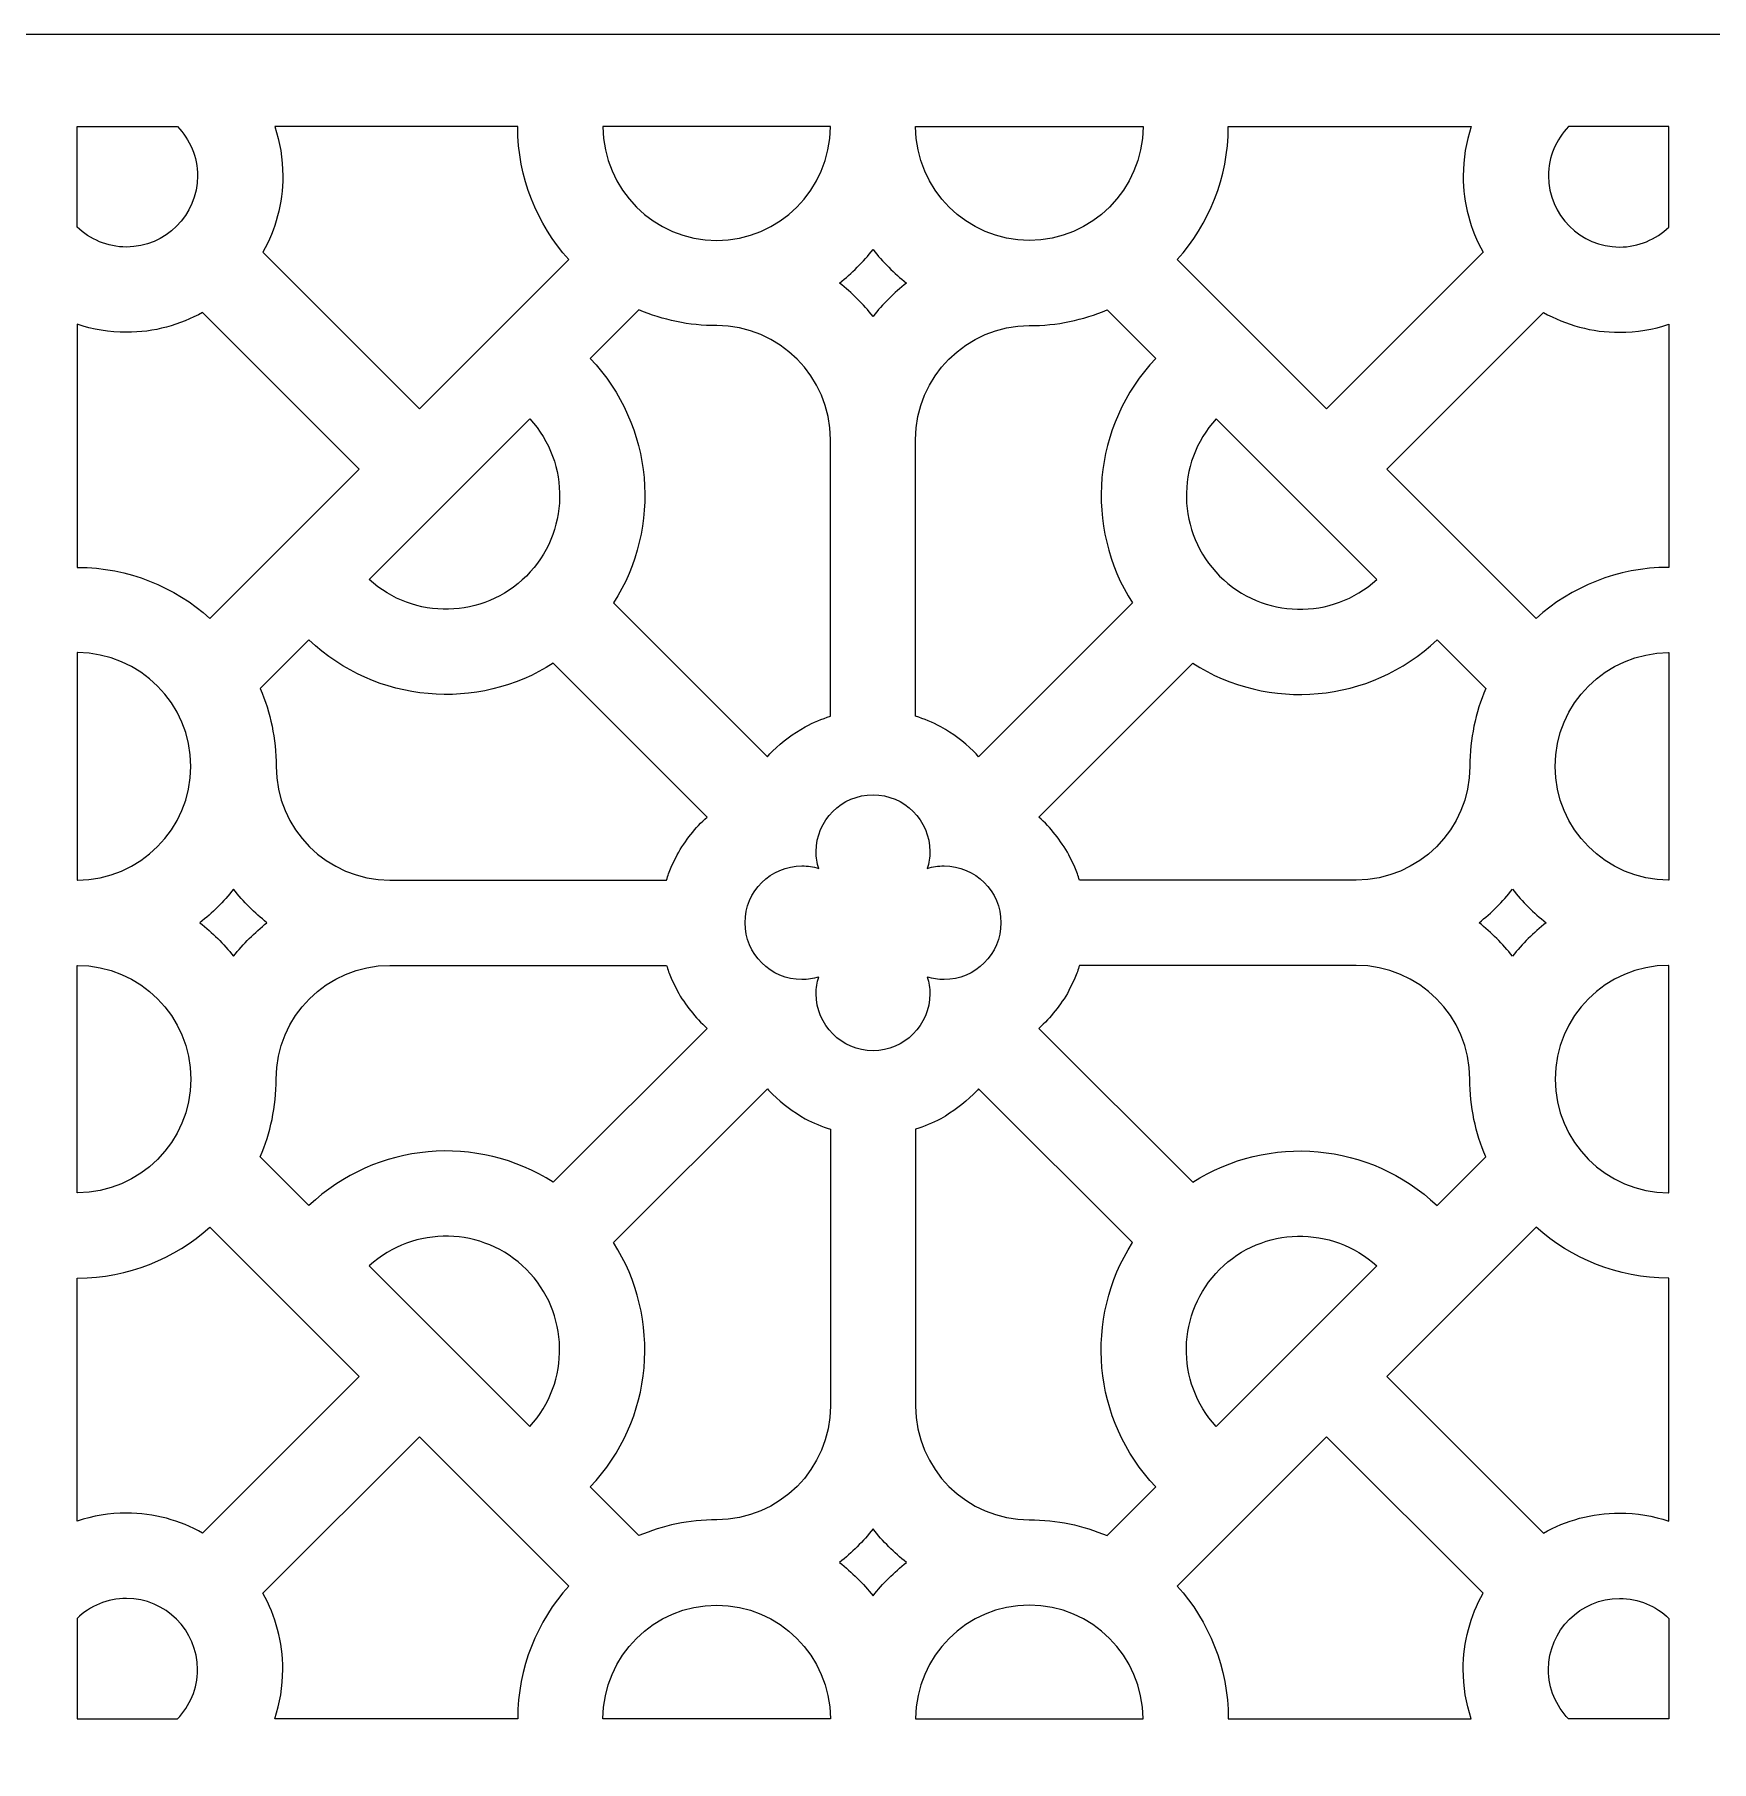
# Model space of a CAD drawing. Header units: centimetres. Extents: x -129 to 143, y -17 to 53.
# Drawn here: x -26.57 to 7.17, y 17.96 to 52.7 of the extents above; entities that cross this region are included whole.
import ezdxf

# ---------------------------------------------------------------- set-up
doc = ezdxf.new("R2010")
doc.units = ezdxf.units.CM
doc.header["$MEASUREMENT"] = 0
doc.layers.add('layer 1', color=7, linetype='Continuous')

msp = doc.modelspace()

# ---------------------------------------------------------------- linework, layer by layer
at = {"layer": 'layer 1', "color": 242, "lineweight": 9}
for points, knots in [([(-128.88005, -16.78085), (-128.88005, -16.78085), (-128.88005, 52.69826), (-128.88005, 52.69826), (-128.88005, 52.69826), (-128.88005, 52.69826), (142.98751, 52.69826), (142.98751, 52.69826), (142.98751, 52.69826), (142.98751, 52.69826), (142.98751, -16.78085), (142.98751, -16.78085), (142.98751, -16.78085), (142.98751, -16.78085), (-128.88005, -16.78085), (-128.88005, -16.78085)], [0, 0, 0, 0, 0.2, 0.2, 0.2, 0.2, 0.4, 0.4, 0.4, 0.4, 0.6, 0.6, 0.6, 0.6, 1, 1, 1, 1]), ([(-25.714, 48.8254), (-25.45656, 48.57688), (-25.10659, 48.42359), (-24.72196, 48.42359), (-24.72196, 48.42359), (-23.93441, 48.42359), (-23.29211, 49.0659), (-23.29211, 49.85344), (-23.29211, 49.85344), (-23.29211, 50.23808), (-23.44538, 50.58804), (-23.69389, 50.84548), (-23.69389, 50.84548), (-23.69389, 50.84548), (-25.714, 50.84548), (-25.714, 50.84548), (-25.714, 50.84548), (-25.714, 50.84548), (-25.714, 48.8254), (-25.714, 48.8254)], [0, 0, 0, 0, 0.16666667, 0.16666667, 0.16666667, 0.16666667, 0.33333333, 0.33333333, 0.33333333, 0.33333333, 0.5, 0.5, 0.5, 0.5, 0.66666667, 0.66666667, 0.66666667, 0.66666667, 1, 1, 1, 1]), ([(-16.84882, 50.84548), (-16.84882, 50.8444), (-16.84876, 50.84336), (-16.84876, 50.84227), (-16.84876, 50.84227), (-16.84795, 49.81842), (-16.45933, 48.88256), (-15.8225, 48.17378), (-15.8225, 48.17378), (-15.8225, 48.17378), (-18.82576, 45.17051), (-18.82576, 45.17051), (-18.82576, 45.17051), (-18.82576, 45.17051), (-21.97639, 48.32117), (-21.97639, 48.32117), (-21.97639, 48.32117), (-21.72176, 48.77501), (-21.57626, 49.29776), (-21.57626, 49.85344), (-21.57626, 49.85344), (-21.57626, 50.19981), (-21.6329, 50.53338), (-21.73713, 50.84548), (-21.73713, 50.84548), (-21.73713, 50.84548), (-16.84882, 50.84548), (-16.84882, 50.84548)], [0, 0, 0, 0, 0.125, 0.125, 0.125, 0.125, 0.25, 0.25, 0.25, 0.25, 0.375, 0.375, 0.375, 0.375, 0.5, 0.5, 0.5, 0.5, 0.625, 0.625, 0.625, 0.625, 0.75, 0.75, 0.75, 0.75, 1, 1, 1, 1]), ([(-10.55744, 50.84548), (-10.55744, 50.84309), (-10.55752, 50.8407), (-10.55752, 50.83831), (-10.55752, 50.83831), (-10.56141, 49.58153), (-11.58753, 48.5577), (-12.84521, 48.5577), (-12.84521, 48.5577), (-14.10384, 48.5577), (-15.13059, 49.5831), (-15.13291, 50.8412), (-15.13291, 50.8412), (-15.13291, 50.84264), (-15.13297, 50.84405), (-15.13297, 50.84548), (-15.13297, 50.84548), (-15.13297, 50.84548), (-10.55744, 50.84548), (-10.55744, 50.84548)], [0, 0, 0, 0, 0.16666667, 0.16666667, 0.16666667, 0.16666667, 0.33333333, 0.33333333, 0.33333333, 0.33333333, 0.5, 0.5, 0.5, 0.5, 0.66666667, 0.66666667, 0.66666667, 0.66666667, 1, 1, 1, 1]), ([(-8.84166, 50.84548), (-8.84166, 50.84309), (-8.84159, 50.8407), (-8.84157, 50.83831), (-8.84157, 50.83831), (-8.83768, 49.58153), (-7.81155, 48.5577), (-6.55389, 48.5577), (-6.55389, 48.5577), (-5.29526, 48.5577), (-4.2685, 49.5831), (-4.26617, 50.8412), (-4.26617, 50.8412), (-4.26617, 50.84264), (-4.26611, 50.84405), (-4.26611, 50.84548), (-4.26611, 50.84548), (-4.26611, 50.84548), (-8.84166, 50.84548), (-8.84166, 50.84548)], [0, 0, 0, 0, 0.16666667, 0.16666667, 0.16666667, 0.16666667, 0.33333333, 0.33333333, 0.33333333, 0.33333333, 0.5, 0.5, 0.5, 0.5, 0.66666667, 0.66666667, 0.66666667, 0.66666667, 1, 1, 1, 1]), ([(-2.55028, 50.84548), (-2.55028, 50.8444), (-2.55034, 50.84336), (-2.55034, 50.84227), (-2.55034, 50.84227), (-2.55115, 49.81842), (-2.93978, 48.88256), (-3.5766, 48.17378), (-3.5766, 48.17378), (-3.5766, 48.17378), (-0.57334, 45.17051), (-0.57334, 45.17051), (-0.57334, 45.17051), (-0.57334, 45.17051), (2.5773, 48.32117), (2.5773, 48.32117), (2.5773, 48.32117), (2.32266, 48.77501), (2.17715, 49.29776), (2.17715, 49.85344), (2.17715, 49.85344), (2.17715, 50.19981), (2.23379, 50.53338), (2.33802, 50.84548), (2.33802, 50.84548), (2.33802, 50.84548), (-2.55028, 50.84548), (-2.55028, 50.84548)], [0, 0, 0, 0, 0.125, 0.125, 0.125, 0.125, 0.25, 0.25, 0.25, 0.25, 0.375, 0.375, 0.375, 0.375, 0.5, 0.5, 0.5, 0.5, 0.625, 0.625, 0.625, 0.625, 0.75, 0.75, 0.75, 0.75, 1, 1, 1, 1]), ([(6.31489, 48.8254), (6.05744, 48.57688), (5.70749, 48.42359), (5.32285, 48.42359), (5.32285, 48.42359), (4.53531, 48.42359), (3.89299, 49.0659), (3.89299, 49.85344), (3.89299, 49.85344), (3.89299, 50.23808), (4.04629, 50.58804), (4.29481, 50.84548), (4.29481, 50.84548), (4.29481, 50.84548), (6.31489, 50.84548), (6.31489, 50.84548), (6.31489, 50.84548), (6.31489, 50.84548), (6.31489, 48.8254), (6.31489, 48.8254)], [0, 0, 0, 0, 0.16666667, 0.16666667, 0.16666667, 0.16666667, 0.33333333, 0.33333333, 0.33333333, 0.33333333, 0.5, 0.5, 0.5, 0.5, 0.66666667, 0.66666667, 0.66666667, 0.66666667, 1, 1, 1, 1]), ([(-9.69956, 47.02577), (-9.69956, 47.02577), (-9.69955, 47.02577), (-9.69955, 47.02577), (-9.69955, 47.02577), (-9.69955, 47.02577), (-9.69955, 47.02577), (-9.69955, 47.02577), (-9.69955, 47.02577), (-9.69955, 47.02577), (-9.69955, 47.0258), (-9.69955, 47.0258), (-9.69955, 47.0258), (-9.50229, 47.27612), (-9.27601, 47.50255), (-9.02569, 47.69977), (-9.02569, 47.69977), (-9.27601, 47.89703), (-9.50229, 48.12342), (-9.69955, 48.37376), (-9.69955, 48.37376), (-9.69955, 48.37376), (-9.69955, 48.3738), (-9.69955, 48.3738), (-9.69955, 48.3738), (-9.69955, 48.3738), (-9.69955, 48.37379), (-9.69955, 48.37379), (-9.69955, 48.37379), (-9.69955, 48.37379), (-9.69956, 48.3738), (-9.69956, 48.3738), (-9.69956, 48.3738), (-9.69956, 48.3738), (-9.69956, 48.37376), (-9.69956, 48.37376), (-9.69956, 48.37376), (-9.8968, 48.12342), (-10.1231, 47.89703), (-10.37342, 47.69977), (-10.37342, 47.69977), (-10.1231, 47.50255), (-9.8968, 47.27612), (-9.69956, 47.0258), (-9.69956, 47.0258), (-9.69956, 47.0258), (-9.69956, 47.02577), (-9.69956, 47.02577)], [0, 0, 0, 0, 0.07692308, 0.07692308, 0.07692308, 0.07692308, 0.15384615, 0.15384615, 0.15384615, 0.15384615, 0.23076923, 0.23076923, 0.23076923, 0.23076923, 0.30769231, 0.30769231, 0.30769231, 0.30769231, 0.38461538, 0.38461538, 0.38461538, 0.38461538, 0.46153846, 0.46153846, 0.46153846, 0.46153846, 0.53846154, 0.53846154, 0.53846154, 0.53846154, 0.61538462, 0.61538462, 0.61538462, 0.61538462, 0.69230769, 0.69230769, 0.69230769, 0.69230769, 0.76923077, 0.76923077, 0.76923077, 0.76923077, 0.84615385, 0.84615385, 0.84615385, 0.84615385, 1, 1, 1, 1]), ([(-23.18967, 47.10789), (-23.18967, 47.10789), (-20.03903, 43.95725), (-20.03903, 43.95725), (-20.03903, 43.95725), (-20.03903, 43.95725), (-23.04231, 40.95396), (-23.04231, 40.95396), (-23.04231, 40.95396), (-23.74994, 41.58971), (-24.6839, 41.97812), (-25.70574, 41.9802), (-25.70574, 41.9802), (-25.70851, 41.98021), (-25.71123, 41.98031), (-25.714, 41.98031), (-25.714, 41.98031), (-25.714, 41.98031), (-25.714, 46.86862), (-25.714, 46.86862), (-25.714, 46.86862), (-25.40189, 46.76438), (-25.06832, 46.70774), (-24.72196, 46.70774), (-24.72196, 46.70774), (-24.16626, 46.70774), (-23.64354, 46.85327), (-23.18967, 47.10789)], [0, 0, 0, 0, 0.125, 0.125, 0.125, 0.125, 0.25, 0.25, 0.25, 0.25, 0.375, 0.375, 0.375, 0.375, 0.5, 0.5, 0.5, 0.5, 0.625, 0.625, 0.625, 0.625, 0.75, 0.75, 0.75, 0.75, 1, 1, 1, 1]), ([(-11.82506, 38.16985), (-11.82506, 38.16985), (-14.9197, 41.26447), (-14.9197, 41.26447), (-14.9197, 41.26447), (-13.94705, 42.78515), (-14.10334, 44.82815), (-15.38907, 46.18066), (-15.38907, 46.18066), (-15.38907, 46.18066), (-14.40893, 47.16079), (-14.40893, 47.16079), (-14.40893, 47.16079), (-13.92816, 46.95558), (-13.39954, 46.84187), (-12.84521, 46.84187), (-12.84521, 46.84187), (-12.84521, 46.84187), (-12.84519, 46.84187), (-12.84519, 46.84187), (-12.84519, 46.84187), (-12.84519, 46.84187), (-12.84519, 46.84183), (-12.84519, 46.84183), (-12.84519, 46.84183), (-11.58514, 46.84183), (-10.55741, 45.81411), (-10.55741, 44.55405), (-10.55741, 44.55405), (-10.55741, 44.55405), (-10.55741, 38.9849), (-10.55741, 38.9849), (-10.55741, 38.9849), (-10.72768, 38.93124), (-10.89339, 38.86206), (-11.06463, 38.77416), (-11.06463, 38.77416), (-11.31091, 38.63224), (-11.51568, 38.47933), (-11.72136, 38.28302), (-11.72136, 38.28302), (-11.75731, 38.24534), (-11.79184, 38.20771), (-11.82506, 38.16985)], [0, 0, 0, 0, 0.08333333, 0.08333333, 0.08333333, 0.08333333, 0.16666667, 0.16666667, 0.16666667, 0.16666667, 0.25, 0.25, 0.25, 0.25, 0.33333333, 0.33333333, 0.33333333, 0.33333333, 0.41666667, 0.41666667, 0.41666667, 0.41666667, 0.5, 0.5, 0.5, 0.5, 0.58333333, 0.58333333, 0.58333333, 0.58333333, 0.66666667, 0.66666667, 0.66666667, 0.66666667, 0.75, 0.75, 0.75, 0.75, 0.83333333, 0.83333333, 0.83333333, 0.83333333, 1, 1, 1, 1]), ([(-7.57402, 38.16985), (-7.57402, 38.16985), (-4.4794, 41.26447), (-4.4794, 41.26447), (-4.4794, 41.26447), (-5.45206, 42.78515), (-5.29576, 44.82815), (-4.01001, 46.18066), (-4.01001, 46.18066), (-4.01001, 46.18066), (-4.99017, 47.16079), (-4.99017, 47.16079), (-4.99017, 47.16079), (-5.47095, 46.95558), (-5.99957, 46.84187), (-6.55389, 46.84187), (-6.55389, 46.84187), (-6.55389, 46.84187), (-6.5539, 46.84187), (-6.5539, 46.84187), (-6.5539, 46.84187), (-6.5539, 46.84187), (-6.5539, 46.84183), (-6.5539, 46.84183), (-6.5539, 46.84183), (-7.81397, 46.84183), (-8.84167, 45.81411), (-8.84167, 44.55405), (-8.84167, 44.55405), (-8.84167, 44.55405), (-8.84167, 38.9849), (-8.84167, 38.9849), (-8.84167, 38.9849), (-8.67142, 38.93124), (-8.50569, 38.86206), (-8.33449, 38.77416), (-8.33449, 38.77416), (-8.0882, 38.63224), (-7.88342, 38.47933), (-7.67775, 38.28302), (-7.67775, 38.28302), (-7.64179, 38.24534), (-7.60726, 38.20771), (-7.57402, 38.16985)], [0, 0, 0, 0, 0.08333333, 0.08333333, 0.08333333, 0.08333333, 0.16666667, 0.16666667, 0.16666667, 0.16666667, 0.25, 0.25, 0.25, 0.25, 0.33333333, 0.33333333, 0.33333333, 0.33333333, 0.41666667, 0.41666667, 0.41666667, 0.41666667, 0.5, 0.5, 0.5, 0.5, 0.58333333, 0.58333333, 0.58333333, 0.58333333, 0.66666667, 0.66666667, 0.66666667, 0.66666667, 0.75, 0.75, 0.75, 0.75, 0.83333333, 0.83333333, 0.83333333, 0.83333333, 1, 1, 1, 1]), ([(3.79058, 47.10789), (3.79058, 47.10789), (0.63992, 43.95725), (0.63992, 43.95725), (0.63992, 43.95725), (0.63992, 43.95725), (3.64323, 40.95396), (3.64323, 40.95396), (3.64323, 40.95396), (4.35083, 41.58971), (5.2848, 41.97812), (6.30665, 41.9802), (6.30665, 41.9802), (6.3094, 41.98021), (6.31214, 41.98031), (6.31489, 41.98031), (6.31489, 41.98031), (6.31489, 41.98031), (6.31489, 46.86862), (6.31489, 46.86862), (6.31489, 46.86862), (6.00279, 46.76438), (5.66922, 46.70774), (5.32285, 46.70774), (5.32285, 46.70774), (4.76717, 46.70774), (4.24445, 46.85327), (3.79058, 47.10789)], [0, 0, 0, 0, 0.125, 0.125, 0.125, 0.125, 0.25, 0.25, 0.25, 0.25, 0.375, 0.375, 0.375, 0.375, 0.5, 0.5, 0.5, 0.5, 0.625, 0.625, 0.625, 0.625, 0.75, 0.75, 0.75, 0.75, 1, 1, 1, 1]), ([(-19.83512, 41.73461), (-18.93941, 40.91509), (-17.54051, 40.93854), (-16.67376, 41.80527), (-16.67376, 41.80527), (-15.80703, 42.672), (-15.7836, 44.07088), (-16.60317, 44.96657), (-16.60317, 44.96657), (-16.60317, 44.96657), (-19.83512, 41.73461), (-19.83512, 41.73461)], [0, 0, 0, 0, 0.25, 0.25, 0.25, 0.25, 0.5, 0.5, 0.5, 0.5, 1, 1, 1, 1]), ([(0.43601, 41.73461), (-0.4597, 40.91509), (-1.85859, 40.93854), (-2.72533, 41.80527), (-2.72533, 41.80527), (-3.59206, 42.672), (-3.6155, 44.07088), (-2.79594, 44.96657), (-2.79594, 44.96657), (-2.79594, 44.96657), (0.43601, 41.73461), (0.43601, 41.73461)], [0, 0, 0, 0, 0.25, 0.25, 0.25, 0.25, 0.5, 0.5, 0.5, 0.5, 1, 1, 1, 1]), ([(-16.13298, 40.05119), (-16.13298, 40.05119), (-13.03724, 36.95544), (-13.03724, 36.95544), (-13.03724, 36.95544), (-13.27729, 36.73873), (-13.47027, 36.49526), (-13.64261, 36.19622), (-13.64261, 36.19622), (-13.64261, 36.19622), (-13.76353, 35.94581), (-13.76353, 35.94581), (-13.76353, 35.94581), (-13.79794, 35.85884), (-13.82811, 35.77362), (-13.85422, 35.68892), (-13.85422, 35.68892), (-13.85422, 35.68892), (-19.42258, 35.68892), (-19.42258, 35.68892), (-19.42258, 35.68892), (-20.68264, 35.68892), (-21.71034, 36.71662), (-21.71034, 37.97669), (-21.71034, 37.97669), (-21.71034, 37.97669), (-21.71037, 37.97669), (-21.71037, 37.97669), (-21.71037, 37.97669), (-21.71037, 37.97669), (-21.71037, 37.9767), (-21.71037, 37.9767), (-21.71037, 37.9767), (-21.71037, 38.53102), (-21.8241, 39.05965), (-22.02932, 39.54042), (-22.02932, 39.54042), (-22.02932, 39.54042), (-21.04916, 40.52058), (-21.04916, 40.52058), (-21.04916, 40.52058), (-19.69667, 39.23484), (-17.65366, 39.07853), (-16.13298, 40.05119)], [0, 0, 0, 0, 0.08333333, 0.08333333, 0.08333333, 0.08333333, 0.16666667, 0.16666667, 0.16666667, 0.16666667, 0.25, 0.25, 0.25, 0.25, 0.33333333, 0.33333333, 0.33333333, 0.33333333, 0.41666667, 0.41666667, 0.41666667, 0.41666667, 0.5, 0.5, 0.5, 0.5, 0.58333333, 0.58333333, 0.58333333, 0.58333333, 0.66666667, 0.66666667, 0.66666667, 0.66666667, 0.75, 0.75, 0.75, 0.75, 0.83333333, 0.83333333, 0.83333333, 0.83333333, 1, 1, 1, 1]), ([(-3.26612, 40.05119), (-3.26612, 40.05119), (-6.36187, 36.95544), (-6.36187, 36.95544), (-6.36187, 36.95544), (-6.1218, 36.73873), (-5.92881, 36.49526), (-5.75648, 36.19622), (-5.75648, 36.19622), (-5.75648, 36.19622), (-5.63557, 35.94581), (-5.63557, 35.94581), (-5.63557, 35.94581), (-5.60114, 35.85884), (-5.571, 35.77362), (-5.54487, 35.68892), (-5.54487, 35.68892), (-5.54487, 35.68892), (0.02347, 35.68892), (0.02347, 35.68892), (0.02347, 35.68892), (1.28353, 35.68892), (2.31125, 36.71662), (2.31125, 37.97669), (2.31125, 37.97669), (2.31125, 37.97669), (2.31128, 37.97669), (2.31128, 37.97669), (2.31128, 37.97669), (2.31128, 37.97669), (2.31128, 37.9767), (2.31128, 37.9767), (2.31128, 37.9767), (2.31128, 38.53102), (2.42498, 39.05965), (2.63021, 39.54042), (2.63021, 39.54042), (2.63021, 39.54042), (1.65007, 40.52058), (1.65007, 40.52058), (1.65007, 40.52058), (0.29756, 39.23484), (-1.74544, 39.07853), (-3.26612, 40.05119)], [0, 0, 0, 0, 0.08333333, 0.08333333, 0.08333333, 0.08333333, 0.16666667, 0.16666667, 0.16666667, 0.16666667, 0.25, 0.25, 0.25, 0.25, 0.33333333, 0.33333333, 0.33333333, 0.33333333, 0.41666667, 0.41666667, 0.41666667, 0.41666667, 0.5, 0.5, 0.5, 0.5, 0.58333333, 0.58333333, 0.58333333, 0.58333333, 0.66666667, 0.66666667, 0.66666667, 0.66666667, 0.75, 0.75, 0.75, 0.75, 0.83333333, 0.83333333, 0.83333333, 0.83333333, 1, 1, 1, 1]), ([(-25.714, 40.26448), (-25.71159, 40.26448), (-25.70922, 40.26439), (-25.70683, 40.26438), (-25.70683, 40.26438), (-24.45003, 40.26049), (-23.42622, 39.23437), (-23.42622, 37.9767), (-23.42622, 37.9767), (-23.42622, 36.71806), (-24.4516, 35.69131), (-25.70971, 35.68898), (-25.70971, 35.68898), (-25.71114, 35.68898), (-25.71257, 35.68893), (-25.714, 35.68893), (-25.714, 35.68893), (-25.714, 35.68893), (-25.714, 40.26448), (-25.714, 40.26448)], [0, 0, 0, 0, 0.16666667, 0.16666667, 0.16666667, 0.16666667, 0.33333333, 0.33333333, 0.33333333, 0.33333333, 0.5, 0.5, 0.5, 0.5, 0.66666667, 0.66666667, 0.66666667, 0.66666667, 1, 1, 1, 1]), ([(6.31489, 40.26448), (6.3125, 40.26448), (6.31011, 40.26439), (6.30772, 40.26438), (6.30772, 40.26438), (5.05094, 40.26049), (4.02711, 39.23437), (4.02711, 37.9767), (4.02711, 37.9767), (4.02711, 36.71806), (5.05251, 35.69131), (6.31061, 35.68898), (6.31061, 35.68898), (6.31204, 35.68898), (6.31346, 35.68893), (6.31489, 35.68893), (6.31489, 35.68893), (6.31489, 35.68893), (6.31489, 40.26448), (6.31489, 40.26448)], [0, 0, 0, 0, 0.16666667, 0.16666667, 0.16666667, 0.16666667, 0.33333333, 0.33333333, 0.33333333, 0.33333333, 0.5, 0.5, 0.5, 0.5, 0.66666667, 0.66666667, 0.66666667, 0.66666667, 1, 1, 1, 1]), ([(-9.69955, 32.25702), (-9.06952, 32.25702), (-8.55566, 32.77087), (-8.55566, 33.40091), (-8.55566, 33.40091), (-8.55566, 33.51812), (-8.57351, 33.63135), (-8.60654, 33.73797), (-8.60654, 33.73797), (-8.4999, 33.70494), (-8.38665, 33.68709), (-8.2694, 33.68709), (-8.2694, 33.68709), (-7.63938, 33.68709), (-7.12552, 34.20094), (-7.12552, 34.83098), (-7.12552, 34.83098), (-7.12552, 34.83099), (-7.12552, 34.83102), (-7.12552, 34.83104), (-7.12552, 34.83104), (-7.12552, 34.83105), (-7.12552, 34.83105), (-7.12552, 34.83105), (-7.12552, 34.83105), (-7.12552, 34.83106), (-7.12552, 34.83108), (-7.12552, 34.83111), (-7.12552, 34.83111), (-7.12552, 35.46113), (-7.63938, 35.97499), (-8.2694, 35.97499), (-8.2694, 35.97499), (-8.38665, 35.97499), (-8.4999, 35.95714), (-8.60654, 35.9241), (-8.60654, 35.9241), (-8.57351, 36.03072), (-8.55566, 36.14395), (-8.55566, 36.26119), (-8.55566, 36.26119), (-8.55566, 36.8912), (-9.06952, 37.40506), (-9.69955, 37.40507), (-9.69955, 37.40507), (-9.69955, 37.40507), (-9.69955, 37.40507), (-9.69956, 37.40507), (-9.69956, 37.40507), (-10.32958, 37.40506), (-10.84343, 36.8912), (-10.84343, 36.26119), (-10.84343, 36.26119), (-10.84343, 36.14395), (-10.82558, 36.03072), (-10.79255, 35.9241), (-10.79255, 35.9241), (-10.8992, 35.95714), (-11.01245, 35.97499), (-11.12969, 35.97499), (-11.12969, 35.97499), (-11.75972, 35.97499), (-12.27357, 35.46113), (-12.27357, 34.83111), (-12.27357, 34.83111), (-12.27357, 34.83108), (-12.27357, 34.83106), (-12.27357, 34.83105), (-12.27357, 34.83105), (-12.27357, 34.83105), (-12.27357, 34.83105), (-12.27357, 34.83104), (-12.27357, 34.83104), (-12.27357, 34.83102), (-12.27357, 34.83099), (-12.27357, 34.83098), (-12.27357, 34.83098), (-12.27357, 34.20094), (-11.75972, 33.68709), (-11.12969, 33.68709), (-11.12969, 33.68709), (-11.01245, 33.68709), (-10.8992, 33.70494), (-10.79255, 33.73797), (-10.79255, 33.73797), (-10.82558, 33.63135), (-10.84343, 33.51812), (-10.84343, 33.40091), (-10.84343, 33.40091), (-10.84343, 32.77087), (-10.32958, 32.25702), (-9.69956, 32.25702), (-9.69956, 32.25702), (-9.69955, 32.25702), (-9.69955, 32.25702), (-9.69955, 32.25702)], [0, 0, 0, 0, 0.04, 0.04, 0.04, 0.04, 0.08, 0.08, 0.08, 0.08, 0.12, 0.12, 0.12, 0.12, 0.16, 0.16, 0.16, 0.16, 0.2, 0.2, 0.2, 0.2, 0.24, 0.24, 0.24, 0.24, 0.28, 0.28, 0.28, 0.28, 0.32, 0.32, 0.32, 0.32, 0.36, 0.36, 0.36, 0.36, 0.4, 0.4, 0.4, 0.4, 0.44, 0.44, 0.44, 0.44, 0.48, 0.48, 0.48, 0.48, 0.52, 0.52, 0.52, 0.52, 0.56, 0.56, 0.56, 0.56, 0.6, 0.6, 0.6, 0.6, 0.64, 0.64, 0.64, 0.64, 0.68, 0.68, 0.68, 0.68, 0.72, 0.72, 0.72, 0.72, 0.76, 0.76, 0.76, 0.76, 0.8, 0.8, 0.8, 0.8, 0.84, 0.84, 0.84, 0.84, 0.88, 0.88, 0.88, 0.88, 0.92, 0.92, 0.92, 0.92, 1, 1, 1, 1]), ([(-23.2422, 34.83104), (-23.2422, 34.83104), (-23.2422, 34.83105), (-23.2422, 34.83105), (-23.2422, 34.83105), (-23.2422, 34.83105), (-23.2422, 34.83105), (-23.2422, 34.83105), (-23.2422, 34.83105), (-23.2422, 34.83105), (-23.24218, 34.83105), (-23.24218, 34.83105), (-23.24218, 34.83105), (-22.99188, 35.02826), (-22.76549, 35.25458), (-22.56827, 35.50489), (-22.56827, 35.50489), (-22.37106, 35.25458), (-22.14473, 35.02826), (-21.89445, 34.83105), (-21.89445, 34.83105), (-21.89445, 34.83105), (-21.89442, 34.83105), (-21.89442, 34.83105), (-21.89442, 34.83105), (-21.89442, 34.83105), (-21.89443, 34.83105), (-21.89443, 34.83105), (-21.89443, 34.83105), (-21.89443, 34.83105), (-21.89442, 34.83104), (-21.89442, 34.83104), (-21.89442, 34.83104), (-21.89442, 34.83104), (-21.89445, 34.83104), (-21.89445, 34.83104), (-21.89445, 34.83104), (-22.14473, 34.63381), (-22.37106, 34.40749), (-22.56827, 34.1572), (-22.56827, 34.1572), (-22.76549, 34.40749), (-22.99188, 34.63381), (-23.24218, 34.83104), (-23.24218, 34.83104), (-23.24218, 34.83104), (-23.2422, 34.83104), (-23.2422, 34.83104)], [0, 0, 0, 0, 0.07692308, 0.07692308, 0.07692308, 0.07692308, 0.15384615, 0.15384615, 0.15384615, 0.15384615, 0.23076923, 0.23076923, 0.23076923, 0.23076923, 0.30769231, 0.30769231, 0.30769231, 0.30769231, 0.38461538, 0.38461538, 0.38461538, 0.38461538, 0.46153846, 0.46153846, 0.46153846, 0.46153846, 0.53846154, 0.53846154, 0.53846154, 0.53846154, 0.61538462, 0.61538462, 0.61538462, 0.61538462, 0.69230769, 0.69230769, 0.69230769, 0.69230769, 0.76923077, 0.76923077, 0.76923077, 0.76923077, 0.84615385, 0.84615385, 0.84615385, 0.84615385, 1, 1, 1, 1]), ([(3.84309, 34.83104), (3.84309, 34.83104), (3.84309, 34.83105), (3.84309, 34.83105), (3.84309, 34.83105), (3.84309, 34.83105), (3.84309, 34.83105), (3.84309, 34.83105), (3.84309, 34.83105), (3.84309, 34.83105), (3.84307, 34.83105), (3.84307, 34.83105), (3.84307, 34.83105), (3.59277, 35.02826), (3.36639, 35.25458), (3.16917, 35.50489), (3.16917, 35.50489), (2.97198, 35.25458), (2.74563, 35.02826), (2.49536, 34.83105), (2.49536, 34.83105), (2.49536, 34.83105), (2.49532, 34.83105), (2.49532, 34.83105), (2.49532, 34.83105), (2.49532, 34.83105), (2.49532, 34.83105), (2.49532, 34.83105), (2.49532, 34.83105), (2.49532, 34.83105), (2.49532, 34.83104), (2.49532, 34.83104), (2.49532, 34.83104), (2.49532, 34.83104), (2.49536, 34.83104), (2.49536, 34.83104), (2.49536, 34.83104), (2.74563, 34.63381), (2.97198, 34.40749), (3.16917, 34.1572), (3.16917, 34.1572), (3.36639, 34.40749), (3.59277, 34.63381), (3.84307, 34.83104), (3.84307, 34.83104), (3.84307, 34.83104), (3.84309, 34.83104), (3.84309, 34.83104)], [0, 0, 0, 0, 0.07692308, 0.07692308, 0.07692308, 0.07692308, 0.15384615, 0.15384615, 0.15384615, 0.15384615, 0.23076923, 0.23076923, 0.23076923, 0.23076923, 0.30769231, 0.30769231, 0.30769231, 0.30769231, 0.38461538, 0.38461538, 0.38461538, 0.38461538, 0.46153846, 0.46153846, 0.46153846, 0.46153846, 0.53846154, 0.53846154, 0.53846154, 0.53846154, 0.61538462, 0.61538462, 0.61538462, 0.61538462, 0.69230769, 0.69230769, 0.69230769, 0.69230769, 0.76923077, 0.76923077, 0.76923077, 0.76923077, 0.84615385, 0.84615385, 0.84615385, 0.84615385, 1, 1, 1, 1]), ([(-25.714, 29.39762), (-25.71159, 29.39762), (-25.70922, 29.39769), (-25.70683, 29.3977), (-25.70683, 29.3977), (-24.45003, 29.40161), (-23.42622, 30.42771), (-23.42622, 31.68538), (-23.42622, 31.68538), (-23.42622, 32.94402), (-24.4516, 33.97076), (-25.70971, 33.97311), (-25.70971, 33.97311), (-25.71114, 33.97311), (-25.71257, 33.97315), (-25.714, 33.97315), (-25.714, 33.97315), (-25.714, 33.97315), (-25.714, 29.39762), (-25.714, 29.39762)], [0, 0, 0, 0, 0.16666667, 0.16666667, 0.16666667, 0.16666667, 0.33333333, 0.33333333, 0.33333333, 0.33333333, 0.5, 0.5, 0.5, 0.5, 0.66666667, 0.66666667, 0.66666667, 0.66666667, 1, 1, 1, 1]), ([(-16.13298, 29.61089), (-16.13298, 29.61089), (-13.03724, 32.70663), (-13.03724, 32.70663), (-13.03724, 32.70663), (-13.27729, 32.92337), (-13.47027, 33.16683), (-13.64261, 33.46587), (-13.64261, 33.46587), (-13.64261, 33.46587), (-13.76353, 33.71627), (-13.76353, 33.71627), (-13.76353, 33.71627), (-13.79794, 33.80325), (-13.82811, 33.88846), (-13.85422, 33.97318), (-13.85422, 33.97318), (-13.85422, 33.97318), (-19.42258, 33.97318), (-19.42258, 33.97318), (-19.42258, 33.97318), (-20.68264, 33.97318), (-21.71034, 32.94545), (-21.71034, 31.6854), (-21.71034, 31.6854), (-21.71034, 31.6854), (-21.71037, 31.6854), (-21.71037, 31.6854), (-21.71037, 31.6854), (-21.71037, 31.6854), (-21.71037, 31.68538), (-21.71037, 31.68538), (-21.71037, 31.68538), (-21.71037, 31.13105), (-21.8241, 30.60244), (-22.02932, 30.12166), (-22.02932, 30.12166), (-22.02932, 30.12166), (-21.04916, 29.14152), (-21.04916, 29.14152), (-21.04916, 29.14152), (-19.69667, 30.42726), (-17.65366, 30.58354), (-16.13298, 29.61089)], [0, 0, 0, 0, 0.08333333, 0.08333333, 0.08333333, 0.08333333, 0.16666667, 0.16666667, 0.16666667, 0.16666667, 0.25, 0.25, 0.25, 0.25, 0.33333333, 0.33333333, 0.33333333, 0.33333333, 0.41666667, 0.41666667, 0.41666667, 0.41666667, 0.5, 0.5, 0.5, 0.5, 0.58333333, 0.58333333, 0.58333333, 0.58333333, 0.66666667, 0.66666667, 0.66666667, 0.66666667, 0.75, 0.75, 0.75, 0.75, 0.83333333, 0.83333333, 0.83333333, 0.83333333, 1, 1, 1, 1]), ([(-3.26612, 29.61089), (-3.26612, 29.61089), (-6.36187, 32.70663), (-6.36187, 32.70663), (-6.36187, 32.70663), (-6.1218, 32.92337), (-5.92881, 33.16683), (-5.75648, 33.46587), (-5.75648, 33.46587), (-5.75648, 33.46587), (-5.63557, 33.71627), (-5.63557, 33.71627), (-5.63557, 33.71627), (-5.60114, 33.80325), (-5.571, 33.88846), (-5.54487, 33.97318), (-5.54487, 33.97318), (-5.54487, 33.97318), (0.02347, 33.97318), (0.02347, 33.97318), (0.02347, 33.97318), (1.28353, 33.97318), (2.31125, 32.94545), (2.31125, 31.6854), (2.31125, 31.6854), (2.31125, 31.6854), (2.31128, 31.6854), (2.31128, 31.6854), (2.31128, 31.6854), (2.31128, 31.6854), (2.31128, 31.68538), (2.31128, 31.68538), (2.31128, 31.68538), (2.31128, 31.13105), (2.42498, 30.60244), (2.63021, 30.12166), (2.63021, 30.12166), (2.63021, 30.12166), (1.65007, 29.14152), (1.65007, 29.14152), (1.65007, 29.14152), (0.29756, 30.42726), (-1.74544, 30.58354), (-3.26612, 29.61089)], [0, 0, 0, 0, 0.08333333, 0.08333333, 0.08333333, 0.08333333, 0.16666667, 0.16666667, 0.16666667, 0.16666667, 0.25, 0.25, 0.25, 0.25, 0.33333333, 0.33333333, 0.33333333, 0.33333333, 0.41666667, 0.41666667, 0.41666667, 0.41666667, 0.5, 0.5, 0.5, 0.5, 0.58333333, 0.58333333, 0.58333333, 0.58333333, 0.66666667, 0.66666667, 0.66666667, 0.66666667, 0.75, 0.75, 0.75, 0.75, 0.83333333, 0.83333333, 0.83333333, 0.83333333, 1, 1, 1, 1]), ([(6.31489, 29.39762), (6.3125, 29.39762), (6.31011, 29.39769), (6.30772, 29.3977), (6.30772, 29.3977), (5.05094, 29.40161), (4.02711, 30.42771), (4.02711, 31.68538), (4.02711, 31.68538), (4.02711, 32.94402), (5.05251, 33.97076), (6.31061, 33.97311), (6.31061, 33.97311), (6.31204, 33.97311), (6.31346, 33.97315), (6.31489, 33.97315), (6.31489, 33.97315), (6.31489, 33.97315), (6.31489, 29.39762), (6.31489, 29.39762)], [0, 0, 0, 0, 0.16666667, 0.16666667, 0.16666667, 0.16666667, 0.33333333, 0.33333333, 0.33333333, 0.33333333, 0.5, 0.5, 0.5, 0.5, 0.66666667, 0.66666667, 0.66666667, 0.66666667, 1, 1, 1, 1]), ([(-11.82506, 31.49225), (-11.82506, 31.49225), (-14.9197, 28.39761), (-14.9197, 28.39761), (-14.9197, 28.39761), (-13.94705, 26.87693), (-14.10334, 24.83392), (-15.38907, 23.48143), (-15.38907, 23.48143), (-15.38907, 23.48143), (-14.40893, 22.50128), (-14.40893, 22.50128), (-14.40893, 22.50128), (-13.92816, 22.7065), (-13.39954, 22.82022), (-12.84521, 22.82022), (-12.84521, 22.82022), (-12.84521, 22.82022), (-12.84519, 22.82022), (-12.84519, 22.82022), (-12.84519, 22.82022), (-12.84519, 22.82022), (-12.84519, 22.82027), (-12.84519, 22.82027), (-12.84519, 22.82027), (-11.58514, 22.82027), (-10.55741, 23.84798), (-10.55741, 25.10803), (-10.55741, 25.10803), (-10.55741, 25.10803), (-10.55741, 30.6772), (-10.55741, 30.6772), (-10.55741, 30.6772), (-10.72768, 30.73084), (-10.89339, 30.80003), (-11.06463, 30.88792), (-11.06463, 30.88792), (-11.31091, 31.02983), (-11.51568, 31.18275), (-11.72136, 31.37907), (-11.72136, 31.37907), (-11.75731, 31.41675), (-11.79184, 31.45437), (-11.82506, 31.49225)], [0, 0, 0, 0, 0.08333333, 0.08333333, 0.08333333, 0.08333333, 0.16666667, 0.16666667, 0.16666667, 0.16666667, 0.25, 0.25, 0.25, 0.25, 0.33333333, 0.33333333, 0.33333333, 0.33333333, 0.41666667, 0.41666667, 0.41666667, 0.41666667, 0.5, 0.5, 0.5, 0.5, 0.58333333, 0.58333333, 0.58333333, 0.58333333, 0.66666667, 0.66666667, 0.66666667, 0.66666667, 0.75, 0.75, 0.75, 0.75, 0.83333333, 0.83333333, 0.83333333, 0.83333333, 1, 1, 1, 1]), ([(-7.57402, 31.49225), (-7.57402, 31.49225), (-4.4794, 28.39761), (-4.4794, 28.39761), (-4.4794, 28.39761), (-5.45206, 26.87693), (-5.29576, 24.83392), (-4.01001, 23.48143), (-4.01001, 23.48143), (-4.01001, 23.48143), (-4.99017, 22.50128), (-4.99017, 22.50128), (-4.99017, 22.50128), (-5.47095, 22.7065), (-5.99957, 22.82022), (-6.55389, 22.82022), (-6.55389, 22.82022), (-6.55389, 22.82022), (-6.5539, 22.82022), (-6.5539, 22.82022), (-6.5539, 22.82022), (-6.5539, 22.82022), (-6.5539, 22.82027), (-6.5539, 22.82027), (-6.5539, 22.82027), (-7.81397, 22.82027), (-8.84167, 23.84798), (-8.84167, 25.10803), (-8.84167, 25.10803), (-8.84167, 25.10803), (-8.84167, 30.6772), (-8.84167, 30.6772), (-8.84167, 30.6772), (-8.67142, 30.73084), (-8.50569, 30.80003), (-8.33449, 30.88792), (-8.33449, 30.88792), (-8.0882, 31.02983), (-7.88342, 31.18275), (-7.67775, 31.37907), (-7.67775, 31.37907), (-7.64179, 31.41675), (-7.60726, 31.45437), (-7.57402, 31.49225)], [0, 0, 0, 0, 0.08333333, 0.08333333, 0.08333333, 0.08333333, 0.16666667, 0.16666667, 0.16666667, 0.16666667, 0.25, 0.25, 0.25, 0.25, 0.33333333, 0.33333333, 0.33333333, 0.33333333, 0.41666667, 0.41666667, 0.41666667, 0.41666667, 0.5, 0.5, 0.5, 0.5, 0.58333333, 0.58333333, 0.58333333, 0.58333333, 0.66666667, 0.66666667, 0.66666667, 0.66666667, 0.75, 0.75, 0.75, 0.75, 0.83333333, 0.83333333, 0.83333333, 0.83333333, 1, 1, 1, 1]), ([(-23.18967, 22.5542), (-23.18967, 22.5542), (-20.03903, 25.70483), (-20.03903, 25.70483), (-20.03903, 25.70483), (-20.03903, 25.70483), (-23.04231, 28.70812), (-23.04231, 28.70812), (-23.04231, 28.70812), (-23.74994, 28.07236), (-24.6839, 27.68397), (-25.70574, 27.68188), (-25.70574, 27.68188), (-25.70851, 27.68188), (-25.71123, 27.68177), (-25.714, 27.68177), (-25.714, 27.68177), (-25.714, 27.68177), (-25.714, 22.79347), (-25.714, 22.79347), (-25.714, 22.79347), (-25.40189, 22.89769), (-25.06832, 22.95433), (-24.72196, 22.95433), (-24.72196, 22.95433), (-24.16626, 22.95433), (-23.64354, 22.80883), (-23.18967, 22.5542)], [0, 0, 0, 0, 0.125, 0.125, 0.125, 0.125, 0.25, 0.25, 0.25, 0.25, 0.375, 0.375, 0.375, 0.375, 0.5, 0.5, 0.5, 0.5, 0.625, 0.625, 0.625, 0.625, 0.75, 0.75, 0.75, 0.75, 1, 1, 1, 1]), ([(-19.83512, 27.92746), (-18.93941, 28.74699), (-17.54051, 28.72355), (-16.67376, 27.85683), (-16.67376, 27.85683), (-15.80703, 26.99008), (-15.7836, 25.5912), (-16.60317, 24.69551), (-16.60317, 24.69551), (-16.60317, 24.69551), (-19.83512, 27.92746), (-19.83512, 27.92746)], [0, 0, 0, 0, 0.25, 0.25, 0.25, 0.25, 0.5, 0.5, 0.5, 0.5, 1, 1, 1, 1]), ([(0.43601, 27.92746), (-0.4597, 28.74699), (-1.85859, 28.72355), (-2.72533, 27.85683), (-2.72533, 27.85683), (-3.59206, 26.99008), (-3.6155, 25.5912), (-2.79594, 24.69551), (-2.79594, 24.69551), (-2.79594, 24.69551), (0.43601, 27.92746), (0.43601, 27.92746)], [0, 0, 0, 0, 0.25, 0.25, 0.25, 0.25, 0.5, 0.5, 0.5, 0.5, 1, 1, 1, 1]), ([(3.79058, 22.5542), (3.79058, 22.5542), (0.63992, 25.70483), (0.63992, 25.70483), (0.63992, 25.70483), (0.63992, 25.70483), (3.64323, 28.70812), (3.64323, 28.70812), (3.64323, 28.70812), (4.35083, 28.07236), (5.2848, 27.68397), (6.30665, 27.68188), (6.30665, 27.68188), (6.3094, 27.68188), (6.31214, 27.68177), (6.31489, 27.68177), (6.31489, 27.68177), (6.31489, 27.68177), (6.31489, 22.79347), (6.31489, 22.79347), (6.31489, 22.79347), (6.00279, 22.89769), (5.66922, 22.95433), (5.32285, 22.95433), (5.32285, 22.95433), (4.76717, 22.95433), (4.24445, 22.80883), (3.79058, 22.5542)], [0, 0, 0, 0, 0.125, 0.125, 0.125, 0.125, 0.25, 0.25, 0.25, 0.25, 0.375, 0.375, 0.375, 0.375, 0.5, 0.5, 0.5, 0.5, 0.625, 0.625, 0.625, 0.625, 0.75, 0.75, 0.75, 0.75, 1, 1, 1, 1]), ([(-16.84882, 18.81659), (-16.84882, 18.81769), (-16.84876, 18.81873), (-16.84876, 18.8198), (-16.84876, 18.8198), (-16.84795, 19.84365), (-16.45933, 20.77954), (-15.8225, 21.48831), (-15.8225, 21.48831), (-15.8225, 21.48831), (-18.82576, 24.49156), (-18.82576, 24.49156), (-18.82576, 24.49156), (-18.82576, 24.49156), (-21.97639, 21.34092), (-21.97639, 21.34092), (-21.97639, 21.34092), (-21.72176, 20.88708), (-21.57626, 20.36433), (-21.57626, 19.80863), (-21.57626, 19.80863), (-21.57626, 19.46228), (-21.6329, 19.1287), (-21.73713, 18.81659), (-21.73713, 18.81659), (-21.73713, 18.81659), (-16.84882, 18.81659), (-16.84882, 18.81659)], [0, 0, 0, 0, 0.125, 0.125, 0.125, 0.125, 0.25, 0.25, 0.25, 0.25, 0.375, 0.375, 0.375, 0.375, 0.5, 0.5, 0.5, 0.5, 0.625, 0.625, 0.625, 0.625, 0.75, 0.75, 0.75, 0.75, 1, 1, 1, 1]), ([(-2.55028, 18.81659), (-2.55028, 18.81769), (-2.55034, 18.81873), (-2.55034, 18.8198), (-2.55034, 18.8198), (-2.55115, 19.84365), (-2.93978, 20.77954), (-3.5766, 21.48831), (-3.5766, 21.48831), (-3.5766, 21.48831), (-0.57334, 24.49156), (-0.57334, 24.49156), (-0.57334, 24.49156), (-0.57334, 24.49156), (2.5773, 21.34092), (2.5773, 21.34092), (2.5773, 21.34092), (2.32266, 20.88708), (2.17715, 20.36433), (2.17715, 19.80863), (2.17715, 19.80863), (2.17715, 19.46228), (2.23379, 19.1287), (2.33802, 18.81659), (2.33802, 18.81659), (2.33802, 18.81659), (-2.55028, 18.81659), (-2.55028, 18.81659)], [0, 0, 0, 0, 0.125, 0.125, 0.125, 0.125, 0.25, 0.25, 0.25, 0.25, 0.375, 0.375, 0.375, 0.375, 0.5, 0.5, 0.5, 0.5, 0.625, 0.625, 0.625, 0.625, 0.75, 0.75, 0.75, 0.75, 1, 1, 1, 1]), ([(-9.69956, 22.6363), (-9.69956, 22.6363), (-9.69955, 22.6363), (-9.69955, 22.6363), (-9.69955, 22.6363), (-9.69955, 22.6363), (-9.69955, 22.6363), (-9.69955, 22.6363), (-9.69955, 22.6363), (-9.69955, 22.6363), (-9.69955, 22.63629), (-9.69955, 22.63629), (-9.69955, 22.63629), (-9.50229, 22.38597), (-9.27601, 22.15954), (-9.02569, 21.9623), (-9.02569, 21.9623), (-9.27601, 21.76506), (-9.50229, 21.53867), (-9.69955, 21.28834), (-9.69955, 21.28834), (-9.69955, 21.28834), (-9.69955, 21.28829), (-9.69955, 21.28829), (-9.69955, 21.28829), (-9.69955, 21.28829), (-9.69955, 21.2883), (-9.69955, 21.2883), (-9.69955, 21.2883), (-9.69955, 21.2883), (-9.69956, 21.28829), (-9.69956, 21.28829), (-9.69956, 21.28829), (-9.69956, 21.28829), (-9.69956, 21.28834), (-9.69956, 21.28834), (-9.69956, 21.28834), (-9.8968, 21.53867), (-10.1231, 21.76506), (-10.37342, 21.9623), (-10.37342, 21.9623), (-10.1231, 22.15954), (-9.8968, 22.38597), (-9.69956, 22.63629), (-9.69956, 22.63629), (-9.69956, 22.63629), (-9.69956, 22.6363), (-9.69956, 22.6363)], [0, 0, 0, 0, 0.07692308, 0.07692308, 0.07692308, 0.07692308, 0.15384615, 0.15384615, 0.15384615, 0.15384615, 0.23076923, 0.23076923, 0.23076923, 0.23076923, 0.30769231, 0.30769231, 0.30769231, 0.30769231, 0.38461538, 0.38461538, 0.38461538, 0.38461538, 0.46153846, 0.46153846, 0.46153846, 0.46153846, 0.53846154, 0.53846154, 0.53846154, 0.53846154, 0.61538462, 0.61538462, 0.61538462, 0.61538462, 0.69230769, 0.69230769, 0.69230769, 0.69230769, 0.76923077, 0.76923077, 0.76923077, 0.76923077, 0.84615385, 0.84615385, 0.84615385, 0.84615385, 1, 1, 1, 1]), ([(-25.714, 20.8367), (-25.45656, 21.08522), (-25.10659, 21.23849), (-24.72196, 21.23849), (-24.72196, 21.23849), (-23.93441, 21.23849), (-23.29211, 20.59618), (-23.29211, 19.80863), (-23.29211, 19.80863), (-23.29211, 19.424), (-23.44538, 19.07404), (-23.69389, 18.81659), (-23.69389, 18.81659), (-23.69389, 18.81659), (-25.714, 18.81659), (-25.714, 18.81659), (-25.714, 18.81659), (-25.714, 18.81659), (-25.714, 20.8367), (-25.714, 20.8367)], [0, 0, 0, 0, 0.16666667, 0.16666667, 0.16666667, 0.16666667, 0.33333333, 0.33333333, 0.33333333, 0.33333333, 0.5, 0.5, 0.5, 0.5, 0.66666667, 0.66666667, 0.66666667, 0.66666667, 1, 1, 1, 1]), ([(6.31489, 20.8367), (6.05744, 21.08522), (5.70749, 21.23849), (5.32285, 21.23849), (5.32285, 21.23849), (4.53531, 21.23849), (3.89299, 20.59618), (3.89299, 19.80863), (3.89299, 19.80863), (3.89299, 19.424), (4.04629, 19.07404), (4.29481, 18.81659), (4.29481, 18.81659), (4.29481, 18.81659), (6.31489, 18.81659), (6.31489, 18.81659), (6.31489, 18.81659), (6.31489, 18.81659), (6.31489, 20.8367), (6.31489, 20.8367)], [0, 0, 0, 0, 0.16666667, 0.16666667, 0.16666667, 0.16666667, 0.33333333, 0.33333333, 0.33333333, 0.33333333, 0.5, 0.5, 0.5, 0.5, 0.66666667, 0.66666667, 0.66666667, 0.66666667, 1, 1, 1, 1]), ([(-10.55744, 18.81659), (-10.55744, 18.819), (-10.55752, 18.82137), (-10.55752, 18.82376), (-10.55752, 18.82376), (-10.56141, 20.08057), (-11.58753, 21.10437), (-12.84521, 21.10437), (-12.84521, 21.10437), (-14.10384, 21.10437), (-15.13059, 20.07899), (-15.13291, 18.82088), (-15.13291, 18.82088), (-15.13291, 18.81946), (-15.13297, 18.81802), (-15.13297, 18.81659), (-15.13297, 18.81659), (-15.13297, 18.81659), (-10.55744, 18.81659), (-10.55744, 18.81659)], [0, 0, 0, 0, 0.16666667, 0.16666667, 0.16666667, 0.16666667, 0.33333333, 0.33333333, 0.33333333, 0.33333333, 0.5, 0.5, 0.5, 0.5, 0.66666667, 0.66666667, 0.66666667, 0.66666667, 1, 1, 1, 1]), ([(-8.84166, 18.81659), (-8.84166, 18.819), (-8.84159, 18.82137), (-8.84157, 18.82376), (-8.84157, 18.82376), (-8.83768, 20.08057), (-7.81155, 21.10437), (-6.55389, 21.10437), (-6.55389, 21.10437), (-5.29526, 21.10437), (-4.2685, 20.07899), (-4.26617, 18.82088), (-4.26617, 18.82088), (-4.26617, 18.81946), (-4.26611, 18.81802), (-4.26611, 18.81659), (-4.26611, 18.81659), (-4.26611, 18.81659), (-8.84166, 18.81659), (-8.84166, 18.81659)], [0, 0, 0, 0, 0.16666667, 0.16666667, 0.16666667, 0.16666667, 0.33333333, 0.33333333, 0.33333333, 0.33333333, 0.5, 0.5, 0.5, 0.5, 0.66666667, 0.66666667, 0.66666667, 0.66666667, 1, 1, 1, 1])]:
    msp.add_open_spline(points, degree=3, knots=knots, dxfattribs=at)

doc.saveas('drawing.dxf')
